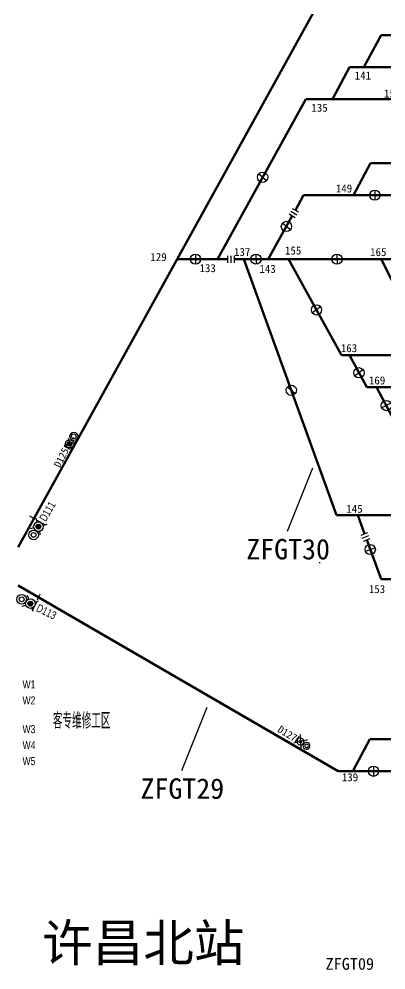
# Model space of a CAD drawing. Header units: millimetres. Extents: x -17381 to -15684, y 1883 to 2345.
# Drawn here: x -16057.7 to -16008.2, y 2135.4 to 2263.8 of the extents above; entities that cross this region are included whole.
import ezdxf
from ezdxf.enums import TextEntityAlignment as Align

# ---------------------------------------------------------------- set-up
doc = ezdxf.new("R2010")
doc.units = ezdxf.units.MM
for name, color, linetype in [('1', 1, 'Continuous'), ('D0', 7, 'Continuous'), ('信号机', 7, 'Continuous')]:
    doc.layers.add(name, color=color, linetype=linetype)
doc.styles.add('HZ', font='complex.shx', dxfattribs={"width": 0.75, "bigfont": 'gbcbig.shx'})
doc.styles.add('HZTXT', font='rs9.shx', dxfattribs={"width": 0.7, "bigfont": 'HZTXT.SHX'})
doc.styles.add('宋体', font='')
doc.styles.get('宋体').set_extended_font_data('SimSun')

# ---------------------------------------------------------------- blocks, each defined once
blk = doc.blocks.new('BD')
at = {"layer": '1', "color": 7}
for radius in [1.5, 0.75]:
    blk.add_circle((0, 0), radius, dxfattribs=at)
blk = doc.blocks.new('*X32')
at = {"color": 0}
for p, q in [((-0.75, 0.03), (0.35, 0.66)), ((-0.75, -0.08), (0.45, 0.6)), ((-0.73, 0.15), (0.23, 0.71)), ((-0.73, -0.19), (0.53, 0.53)), ((-0.69, 0.29), (0.09, 0.74)), ((-0.69, -0.29), (0.59, 0.46)), ((-0.65, -0.37), (0.65, 0.37)), ((-0.59, -0.46), (0.69, 0.29)), ((-0.58, 0.47), (-0.12, 0.74)), ((-0.53, -0.53), (0.73, 0.19)), ((-0.45, -0.6), (0.75, 0.08)), ((-0.35, -0.66), (0.75, -0.03)), ((-0.23, -0.71), (0.73, -0.15)), ((-0.09, -0.74), (0.69, -0.29)), ((0.12, -0.74), (0.58, -0.47))]:
    blk.add_line(p, q, dxfattribs=at)
blk = doc.blocks.new('ADL')
at = {"layer": '1', "color": 4}
for p, q in [((-1.06, 1.06), (-1.88, 1.88)), ((1.06, 1.06), (1.88, 1.88)), ((-1.88, -1.88), (-1.06, -1.06)), ((1.88, -1.88), (1.06, -1.06))]:
    blk.add_line(p, q, dxfattribs=at)
for radius in [1.5, 0.75]:
    blk.add_circle((0, 0), radius, dxfattribs=at)
blk.add_blockref('*X32', (0, 0), dxfattribs=at)
blk = doc.blocks.new('2XZLA1')
at = {"layer": '1', "color": 7}
for p, q in [((0, -1), (0, 1)), ((0, -1.5), (0, -4.5))]:
    blk.add_line(p, q, dxfattribs=at)
for name, p in [('BD', (-4.5, -3)), ('ADL', (-1.5, -3))]:
    blk.add_blockref(name, p, dxfattribs=at)
blk = doc.blocks.new('qxjyj')
at = {"layer": '1', "color": 1}
blk.add_line((0, 1.6), (0, -1.6), dxfattribs=at)
blk.add_circle((-0.01, 0), 1.6, dxfattribs=at)

msp = doc.modelspace()

# ---------------------------------------------------------------- hatches: boundary and pattern name
at = {"lineweight": -3}
h = msp.add_hatch(color=5, dxfattribs=at)
h.paths.add_polyline_path([(-16050.94, 2206.75), (-16050.85, 2206.45), (-16051.15, 2206.36, -0.414214)])
h.paths.add_polyline_path([(-16050.85, 2206.45), (-16050.94, 2206.75, -0.198912), (-16050.7, 2206.72, -0.198912), (-16050.55, 2206.54)])
h.paths.add_polyline_path([(-16050.85, 2206.45), (-16050.55, 2206.54, -0.414214), (-16050.77, 2206.15)])
h.paths.add_polyline_path([(-16051.15, 2206.36), (-16050.85, 2206.45), (-16050.77, 2206.15, -0.198912), (-16051, 2206.18, -0.198912)])
at = {"layer": '信号机'}
h = msp.add_hatch(color=5, dxfattribs=at)
edge = h.paths.add_edge_path()
edge.add_ellipse((-16019.73, 2166.27), major_axis=(0.136, 0.192), ratio=0.993045, start_angle=0, end_angle=360)
h = msp.add_hatch(color=5, dxfattribs=at)
edge = h.paths.add_edge_path()
edge.add_ellipse((-16019.73, 2166.27), major_axis=(0.136, 0.192), ratio=0.993045, start_angle=0, end_angle=360)

# ---------------------------------------------------------------- linework, layer by layer
at = {"color": 124, "lineweight": 70}
for p, q in [((-16014.89, 2270.26), (-16036.35, 2231.38)), ((-16011.18, 2257.3), (-16008.87, 2261.62)), ((-15926.76, 2261.62), (-16008.87, 2261.62)), ((-16015.42, 2252.98), (-16013.11, 2257.3)), ((-16013.11, 2257.3), (-15925.62, 2257.3)), ((-16030.93, 2231.38), (-16019.01, 2252.98)), ((-15928.25, 2252.98), (-16019.01, 2252.98)), ((-16012.6, 2240.02), (-16010.28, 2244.34)), ((-15928.98, 2244.34), (-16010.28, 2244.34)), ((-16020.41, 2238), (-16019.3, 2240.02)), ((-16014.57, 2240.02), (-16019.3, 2240.02)), ((-16014.57, 2240.02), (-15924.82, 2240.02)), ((-16036.35, 2231.38), (-16057.81, 2192.5)), ((-16029.5, 2231.38), (-16036.35, 2231.38))]:
    msp.add_line(p, q, dxfattribs=at)
at = {"color": 7, "linetype": 'Continuous'}
for p, q in [((-16021.27, 2237.5), (-16020.44, 2237)), ((-16021.05, 2237.87), (-16020.22, 2237.38)), ((-16020.83, 2238.24), (-16019.99, 2237.75)), ((-16029.5, 2230.88), (-16029.5, 2231.85)), ((-16029.07, 2230.88), (-16029.07, 2231.85)), ((-16028.63, 2230.88), (-16028.63, 2231.85)), ((-16011.56, 2194.14), (-16010.66, 2194.48)), ((-16011.41, 2193.74), (-16010.5, 2194.08)), ((-16011.25, 2193.33), (-16010.35, 2193.67))]:
    msp.add_line(p, q, dxfattribs=at)
at = {"color": 205, "lineweight": 70}
for p, q in [((-16024.07, 2231.38), (-16020.83, 2237.24)), ((-16014.8, 2231.38), (-16028.63, 2231.38)), ((-16027.35, 2231.38), (-16014.86, 2196.82)), ((-16021.35, 2231.38), (-16014.2, 2218.42)), ((-16014.8, 2231.38), (-16005.88, 2231.38)), ((-16008.87, 2231.38), (-16004.52, 2222.74)), ((-15932, 2218.42), (-16014.2, 2218.42)), ((-16013.11, 2218.42), (-16010.8, 2214.1)), ((-16010.8, 2214.1), (-15928.05, 2214.1)), ((-16009.48, 2214.1), (-16007.08, 2209.62)), ((-16014.86, 2196.82), (-15930.37, 2196.82)), ((-16012, 2196.82), (-16011.09, 2194.32))]:
    msp.add_line(p, q, dxfattribs=at)
at = {"color": 205, "lineweight": -3}
for p, q in [((-16009.48, 2214.1), (-16009.32, 2213.79)), ((-16021.47, 2194.66), (-16018.05, 2203.23))]:
    msp.add_line(p, q, dxfattribs=at)
at = {"color": 5, "lineweight": -3}
for p, q in [((-16050.1, 2206.67), (-16051.6, 2206.23)), ((-16051.07, 2207.2), (-16050.64, 2205.7))]:
    msp.add_line(p, q, dxfattribs=at)
at = {"lineweight": -3}
msp.add_line((-16050.77, 2205.7), (-16051.58, 2206.14), dxfattribs=at)
at = {"color": 124, "lineweight": -3}
for p, q in [((-16050.67, 2206.45), (-16050.67, 2206.45)), ((-16050.67, 2206.45), (-16050.67, 2206.45)), ((-16017.19, 2190.42), (-16017.08, 2190.42))]:
    msp.add_line(p, q, dxfattribs=at)
at = {"color": 1, "lineweight": 70}
for p, q in [((-16010.8, 2193.5), (-16008.87, 2188.18)), ((-16057.81, 2187.31), (-16014.64, 2162.26)), ((-16008.87, 2188.18), (-15928.84, 2188.18)), ((-16012.68, 2162.26), (-16010.36, 2166.58)), ((-15926.63, 2166.58), (-16010.36, 2166.58)), ((-16014.64, 2162.26), (-15927.18, 2162.29))]:
    msp.add_line(p, q, dxfattribs=at)
at = {"color": 1, "lineweight": -3}
msp.add_line((-16035.73, 2162.35), (-16032.32, 2170.91), dxfattribs=at)
at = {"lineweight": -3}
for radius in [0.546, 0.312]:
    msp.add_circle((-16050.29, 2207.47), radius, dxfattribs=at)
at = {"color": 5, "lineweight": -3}
for radius in [0.546, 0.312]:
    msp.add_circle((-16050.85, 2206.45), radius, dxfattribs=at)
at = {"layer": '信号机', "color": 7, "linetype": 'Continuous'}
msp.add_line((-16019.94, 2166.96), (-16020.48, 2166.19), dxfattribs=at)
at = {"layer": '信号机', "color": 5, "linetype": 'Continuous'}
for p, q in [((-16019.76, 2167.24), (-16019.67, 2165.35)), ((-16018.79, 2166.49), (-16020.62, 2166.03))]:
    msp.add_line(p, q, dxfattribs=at)
at = {"layer": '信号机', "color": 5, "linetype": 'Continuous', "extrusion": (0, 0, -1)}
msp.add_ellipse((-16019.74, 2166.27), major_axis=(0.271, 0.383), ratio=0.993045, dxfattribs=at)
msp.add_ellipse((-16019.74, 2166.27), major_axis=(0.271, 0.383), ratio=0.993045, dxfattribs=at)
at = {"layer": '信号机', "color": 7, "linetype": 'Continuous', "extrusion": (0, 0, -1)}
for centre, major_axis in [((-16018.92, 2165.69), (-0.034, -0.471)), ((-16018.92, 2165.69), (-0.034, -0.471)), ((-16018.9, 2165.68), (-0.137, -0.193)), ((-16018.9, 2165.68), (-0.137, -0.193))]:
    msp.add_ellipse(centre, major_axis=major_axis, ratio=0.993045, dxfattribs=at)

# ---------------------------------------------------------------- block references
at = {"color": 0}
for name, p, xscale, yscale, zscale, rotation in [('qxjyj', (-16024.83, 2242.43), 0.4320000000005563, 0.4320000000005563, 0.4320000000005563, 49.34221834483529), ('qxjyj', (-16009.69, 2240.02), 0.4320000000014209, 0.4319999999996753, 0.432, 359.9257647517235), ('qxjyj', (-16021.62, 2235.8), 0.4320000000003469, 0.4320000000003469, 0.4320000000003469, 51.35646852199681), ('qxjyj', (-16033.89, 2231.38), 0.4320000000005494, 0.4320000000005494, 0.4320000000005494, 0.07014464790728596), ('qxjyj', (-16025.72, 2231.38), 0.4320000000012668, 0.4320000000012668, 0.432, 0.6312338679751286), ('qxjyj', (-16014.8, 2231.38), 0.4320000000011265, 0.4319999999996753, 0.432, 2.159214534663319), ('qxjyj', (-16017.57, 2224.53), 0.4320000000002173, 0.4319999999975153, 0.4320000000002173, 306.8274048206926), ('qxjyj', (-16011.84, 2216.04), 0.4320000000008407, 0.4320000000024038, 0.4320000000008407, 305.8239237260219), ('qxjyj', (-16020.96, 2213.68), 0.4320000000005563, 0.4320000000005563, 0.4320000000005563, 49.34221834483529), ('qxjyj', (-16008.15, 2211.61), 0.4320000000005298, 0.4320000000020627, 0.4320000000005298, 297.1766354741453), ('2XZLA1', (-16055.85, 2196.49), 0.4319999999990451, 0.4319999999990451, 0.4319999999990451, 59.77951689051729), ('qxjyj', (-16010.32, 2192.19), 0.4320000000018647, 0.4319999999996753, 0.432, 107.9605547842528), ('2XZLA1', (-16055, 2185.77), 0.431999999999941, 0.431999999999941, 0.431999999999941, 333.874161887303), ('qxjyj', (-16009.88, 2162.26), 0.4319999999999654, 0.4319999999999654, 0.4319999999999654, 0.8577076283976593)]:
    msp.add_blockref(name, p, dxfattribs=dict(at, xscale=xscale, yscale=yscale, zscale=zscale, rotation=rotation))

# ---------------------------------------------------------------- texts
at = {"color": 0, "ltscale": 0.5, "style": '宋体'}
for s, p in [('141', (-16012.41, 2255.62)), ('151', (-16008.46, 2253.19)), ('149', (-16014.96, 2240.38)), ('137', (-16028.69, 2231.81)), ('155', (-16021.82, 2232)), ('165', (-16010.34, 2231.8)), ('129', (-16039.97, 2231.13)), ('133', (-16033.34, 2229.63)), ('143', (-16025.26, 2229.53)), ('163', (-16014.29, 2218.83)), ('169', (-16010.5, 2214.47)), ('145', (-16013.55, 2197.15)), ('153', (-16010.51, 2186.31)), ('139', (-16014.15, 2160.91))]:
    msp.add_text(s, height=1.08, dxfattribs=at).set_placement(p)
at = {"color": 0, "lineweight": 70, "ltscale": 0.5, "style": '宋体'}
msp.add_text('135', height=1.08, dxfattribs=at).set_placement((-16018.26, 2251.28))
at = {"color": 0, "style": 'HZTXT', "width": 0.8}
for s, rotation, p in [('D111', 59.7795, (-16054.54, 2196.15)), ('D113', 333.8742, (-16055.22, 2184.4))]:
    msp.add_text(s, height=1.08, rotation=rotation, dxfattribs=at).set_placement(p, align=Align.MIDDLE_LEFT)
at = {"color": 0, "width": 0.8}
for s, height, style, p in [('W1', 1.08, 'HZTXT', (-16057.2, 2173.98)), ('W2', 1.08, 'HZTXT', (-16057.2, 2171.82)), ('客专维修工区', 2.16, 'HZ', (-16053.12, 2169.07)), ('W3', 1.08, 'HZTXT', (-16057.2, 2167.94)), ('W4', 1.08, 'HZTXT', (-16057.2, 2165.78)), ('W5', 1.08, 'HZTXT', (-16057.2, 2163.62))]:
    msp.add_text(s, height=height, dxfattribs=dict(at, style=style)).set_placement(p, align=Align.MIDDLE_LEFT)
at = {"color": 124, "lineweight": -3, "char_height": 1, "style": '宋体'}
for s, insert, width, attachment_point, rotation in [('{\\C256;D125}', (-16051.81, 2206.04), 1.4922, 3, 63.1105), ('{\\C256;D127}', (-16022.39, 2168.48), 1.3192, 1, 328.798)]:
    msp.add_mtext(s, dxfattribs=dict(at, insert=insert, width=width, attachment_point=attachment_point, rotation=rotation))
at = {"color": 205, "lineweight": -3, "insert": (-16027.04, 2193.62), "char_height": 2.765, "width": 11.8218, "attachment_point": 1, "style": '宋体'}
msp.add_mtext('ZFGT30', dxfattribs=at)
at = {"color": 1, "lineweight": -3, "attachment_point": 1, "style": '宋体'}
for s, insert, char_height, width in [('ZFGT29', (-16041.3, 2161.3), 2.765, 11.8218), ('{\\C5;ZFGT09}', (-16016.34, 2137.06), 1.6, 6.8413)]:
    msp.add_mtext(s, dxfattribs=dict(at, insert=insert, char_height=char_height, width=width))
at = {"layer": 'D0', "color": 0, "style": '宋体'}
msp.add_text('许昌北站', height=5, dxfattribs=at).set_placement((-16054.56, 2136.6))

doc.saveas('drawing.dxf')
